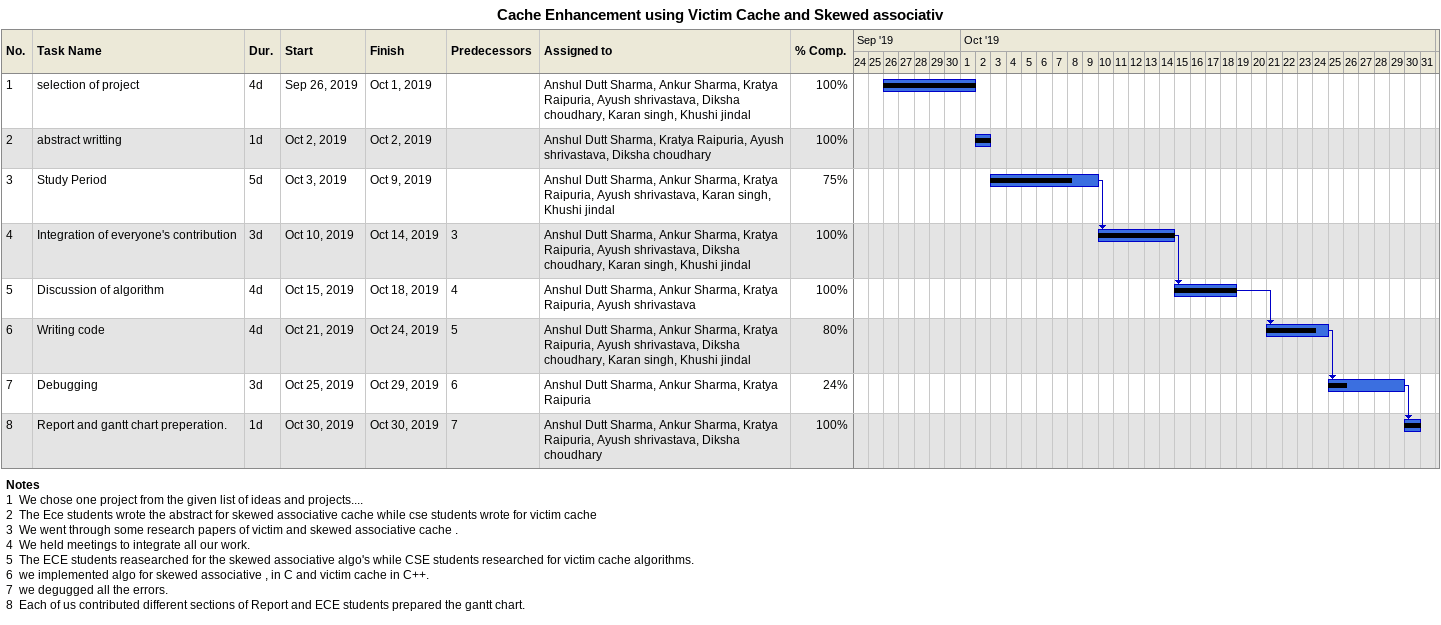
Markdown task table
Cache Enhancement using Victim Cache and Skewed associativ

| ID | Task | Duration | Start | Finish | Predecessors | Resources | % complete |
|---|---|---|---|---|---|---|---|
| 1 | selection of project | 4d | 2019-09-26 | 2019-10-01 |  | Anshul Dutt Sharma, Ankur Sharma, Kratya Raipuria, Ayush shrivastava, Diksha choudhary, Karan singh, Khushi jindal | 100 |
| 2 | abstract writting | 1d | 2019-10-02 | 2019-10-02 |  | Anshul Dutt Sharma, Kratya Raipuria, Ayush shrivastava, Diksha choudhary | 100 |
| 3 | Study Period | 5d | 2019-10-03 | 2019-10-09 |  | Anshul Dutt Sharma, Ankur Sharma, Kratya Raipuria, Ayush shrivastava, Karan singh, Khushi jindal | 75 |
| 4 | Integration of everyone's contribution | 3d | 2019-10-10 | 2019-10-14 | 3 | Anshul Dutt Sharma, Ankur Sharma, Kratya Raipuria, Ayush shrivastava, Diksha choudhary, Karan singh, Khushi jindal | 100 |
| 5 | Discussion of algorithm | 4d | 2019-10-15 | 2019-10-18 | 4 | Anshul Dutt Sharma, Ankur Sharma, Kratya Raipuria, Ayush shrivastava | 100 |
| 6 | Writing code | 4d | 2019-10-21 | 2019-10-24 | 5 | Anshul Dutt Sharma, Ankur Sharma, Kratya Raipuria, Ayush shrivastava, Diksha choudhary, Karan singh, Khushi jindal | 80 |
| 7 | Debugging | 3d | 2019-10-25 | 2019-10-29 | 6 | Anshul Dutt Sharma, Ankur Sharma, Kratya Raipuria | 24 |
| 8 | Report and gantt chart preperation. | 1d | 2019-10-30 | 2019-10-30 | 7 | Anshul Dutt Sharma, Ankur Sharma, Kratya Raipuria, Ayush shrivastava, Diksha choudhary | 100 |

Notes
- 1: We chose one project from the given list of ideas and projects....
- 2: The Ece students wrote the abstract for skewed associative cache while cse students wrote for victim cache
- 3: We went through some research papers of victim and skewed associative cache .
- 4: We held meetings to integrate all our work.
- 5: The ECE students reasearched for the skewed associative algo's while CSE students researched for victim cache algorithms.
- 6: we implemented algo for skewed associative , in C and victim cache in C++.
- 7: we degugged all the errors.
- 8: Each of us contributed different sections of Report and ECE students prepared the gantt chart.
